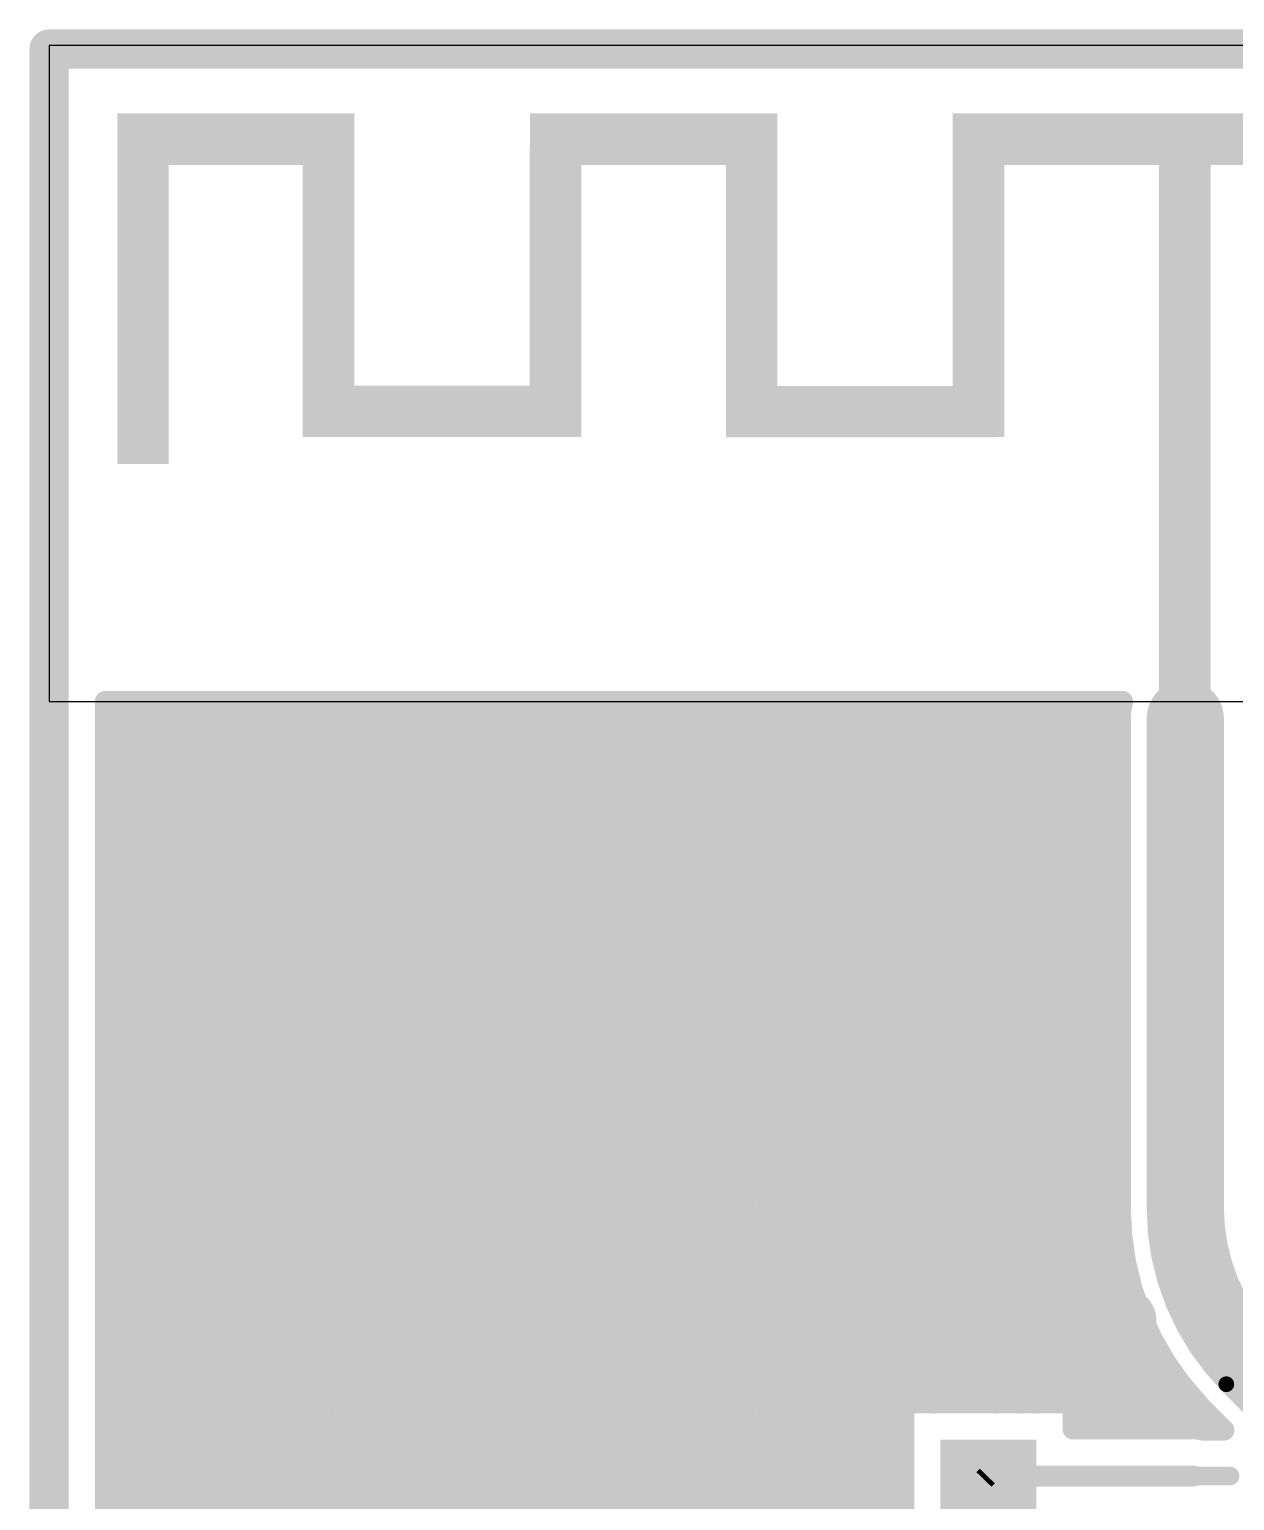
# Model space of a CAD drawing. Header units: inches. Extents: x 0 to 226, y 0 to 70.
# Drawn here: x -0.19 to 11.49, y 55.62 to 69.88 of the extents above; entities that cross this region are included whole.
import ezdxf

# ---------------------------------------------------------------- set-up
doc = ezdxf.new("R2010")
doc.units = ezdxf.units.IN
for name, color, linetype in [('Keep-Out Layer', 6, 'Continuous'), ('Multi-Layer', 9, 'Continuous'), ('Top Layer', 1, 'Continuous')]:
    doc.layers.add(name, color=color, linetype=linetype)

msp = doc.modelspace()

# ---------------------------------------------------------------- hatches: boundary and pattern name
at = {"layer": 'Top Layer'}
for points in [[(2.96, 69.072), (0.66, 69.072), (0.66, 68.572), (2.96, 68.572)], [(7.06, 69.072), (4.66, 69.072), (4.66, 68.572), (7.06, 68.572)], [(12.96, 69.072), (8.76, 69.072), (8.76, 68.572), (12.96, 68.572)], [(1.16, 68.752), (0.66, 68.752), (0.66, 65.672), (1.16, 65.672)], [(2.959, 68.753), (2.459, 68.753), (2.459, 65.933), (2.959, 65.933)], [(5.159, 68.753), (4.659, 68.753), (4.659, 65.933), (5.159, 65.933)], [(7.06, 68.752), (6.56, 68.752), (6.56, 65.932), (7.06, 65.932)], [(9.26, 68.753), (8.76, 68.753), (8.76, 65.933), (9.26, 65.933)], [(11.26, 68.804), (10.76, 68.804), (10.76, 63.472), (11.26, 63.472)], [(5.145, 66.433), (2.656, 66.433), (2.656, 65.933), (5.145, 65.933)], [(9.17, 66.427), (6.63, 66.427), (6.63, 65.932), (9.17, 65.932)]]:
    msp.add_hatch(color=1, dxfattribs=at).paths.add_polyline_path(points)

# ---------------------------------------------------------------- linework, layer by layer
at = {"layer": 'Keep-Out Layer'}
for points in [[(0, 44.864, 0.381, 0.381, 0), (0, 69.694, 0.381, 0.381, 0)], [(0, 69.694, 0.381, 0.381, 0), (19.441, 69.694, 0.381, 0.381, 0)]]:
    msp.add_lwpolyline(points, format="xyseb", dxfattribs=at)
msp.add_lwpolyline([(-0.095, 69.694, 0.191, 0.191, 1), (0.095, 69.694, 0.191, 0.191, 1)], format="xyseb", close=True, dxfattribs=at)
msp.add_lwpolyline([(-0.095, 69.694, 0.191, 0.191, 1), (0.095, 69.694, 0.191, 0.191, 1)], format="xyseb", close=True, dxfattribs=at)
at = {"layer": 'Multi-Layer'}
for p, q in [((19.441, 69.728), (0, 69.728)), ((0, 69.728), (0, 63.371)), ((0, 63.371), (19.441, 63.371))]:
    msp.add_line(p, q, dxfattribs=at)
at = {"layer": 'Top Layer'}
for points in [[(0.546, 63.371, 0.203, 0.203, 0), (10.405, 63.371, 0.203, 0.203, 0)], [(0.546, 45.41, 0.203, 0.203, 0), (0.546, 63.371, 0.203, 0.203, 0)], [(0.646, 45.41, 0.203, 0.203, 0), (0.646, 63.371, 0.203, 0.203, 0)], [(0.85, 45.41, 0.203, 0.203, 0), (0.85, 63.371, 0.203, 0.203, 0)], [(1.053, 45.41, 0.203, 0.203, 0), (1.053, 63.371, 0.203, 0.203, 0)], [(1.256, 45.41, 0.203, 0.203, 0), (1.256, 63.371, 0.203, 0.203, 0)], [(1.459, 45.41, 0.203, 0.203, 0), (1.459, 63.371, 0.203, 0.203, 0)], [(1.662, 45.41, 0.203, 0.203, 0), (1.662, 63.371, 0.203, 0.203, 0)], [(1.866, 45.41, 0.203, 0.203, 0), (1.866, 63.371, 0.203, 0.203, 0)], [(2.069, 45.41, 0.203, 0.203, 0), (2.069, 63.371, 0.203, 0.203, 0)], [(2.272, 45.41, 0.203, 0.203, 0), (2.272, 63.371, 0.203, 0.203, 0)], [(2.475, 45.41, 0.203, 0.203, 0), (2.475, 63.371, 0.203, 0.203, 0)], [(2.678, 45.41, 0.203, 0.203, 0), (2.678, 63.371, 0.203, 0.203, 0)], [(2.882, 45.41, 0.203, 0.203, 0), (2.882, 63.371, 0.203, 0.203, 0)], [(3.085, 45.41, 0.203, 0.203, 0), (3.085, 63.371, 0.203, 0.203, 0)], [(3.288, 45.41, 0.203, 0.203, 0), (3.288, 63.371, 0.203, 0.203, 0)], [(3.491, 45.41, 0.203, 0.203, 0), (3.491, 63.371, 0.203, 0.203, 0)], [(3.694, 45.41, 0.203, 0.203, 0), (3.694, 63.371, 0.203, 0.203, 0)], [(3.898, 45.41, 0.203, 0.203, 0), (3.898, 63.371, 0.203, 0.203, 0)], [(4.101, 45.41, 0.203, 0.203, 0), (4.101, 63.371, 0.203, 0.203, 0)], [(4.304, 45.41, 0.203, 0.203, 0), (4.304, 63.371, 0.203, 0.203, 0)], [(4.507, 45.41, 0.203, 0.203, 0), (4.507, 63.371, 0.203, 0.203, 0)], [(4.71, 45.41, 0.203, 0.203, 0), (4.71, 63.371, 0.203, 0.203, 0)], [(4.914, 45.41, 0.203, 0.203, 0), (4.914, 63.371, 0.203, 0.203, 0)], [(5.117, 45.41, 0.203, 0.203, 0), (5.117, 63.371, 0.203, 0.203, 0)], [(5.32, 45.41, 0.203, 0.203, 0), (5.32, 63.371, 0.203, 0.203, 0)], [(5.523, 45.41, 0.203, 0.203, 0), (5.523, 63.371, 0.203, 0.203, 0)], [(5.726, 45.41, 0.203, 0.203, 0), (5.726, 63.371, 0.203, 0.203, 0)], [(5.93, 45.41, 0.203, 0.203, 0), (5.93, 63.371, 0.203, 0.203, 0)], [(6.133, 45.41, 0.203, 0.203, 0), (6.133, 63.371, 0.203, 0.203, 0)], [(6.336, 49.763, 0.203, 0.203, 0), (6.336, 63.371, 0.203, 0.203, 0)], [(6.539, 49.763, 0.203, 0.203, 0), (6.539, 63.371, 0.203, 0.203, 0)], [(6.742, 49.904, 0.203, 0.203, 0), (6.742, 63.371, 0.203, 0.203, 0)], [(6.946, 50.214, 0.203, 0.203, 0), (6.946, 63.371, 0.203, 0.203, 0)], [(7.149, 50.417, 0.203, 0.203, 0), (7.149, 63.371, 0.203, 0.203, 0)], [(7.352, 50.62, 0.203, 0.203, 0), (7.352, 63.371, 0.203, 0.203, 0)], [(7.555, 50.824, 0.203, 0.203, 0), (7.555, 63.371, 0.203, 0.203, 0)], [(7.758, 51.027, 0.203, 0.203, 0), (7.758, 63.371, 0.203, 0.203, 0)], [(7.962, 51.23, 0.203, 0.203, 0), (7.962, 63.371, 0.203, 0.203, 0)], [(8.165, 51.433, 0.203, 0.203, 0), (8.165, 63.371, 0.203, 0.203, 0)], [(8.368, 56.57, 0.203, 0.203, 0), (8.368, 63.371, 0.203, 0.203, 0)], [(8.571, 56.57, 0.203, 0.203, 0), (8.571, 63.371, 0.203, 0.203, 0)], [(8.774, 56.57, 0.203, 0.203, 0), (8.774, 63.371, 0.203, 0.203, 0)], [(8.978, 56.57, 0.203, 0.203, 0), (8.978, 63.371, 0.203, 0.203, 0)], [(9.181, 56.57, 0.203, 0.203, 0), (9.181, 63.371, 0.203, 0.203, 0)], [(9.384, 56.57, 0.203, 0.203, 0), (9.384, 63.371, 0.203, 0.203, 0)], [(9.587, 56.57, 0.203, 0.203, 0), (9.587, 63.371, 0.203, 0.203, 0)], [(9.79, 56.57, 0.203, 0.203, 0), (9.79, 63.371, 0.203, 0.203, 0)], [(9.994, 56.319, 0.203, 0.203, 0), (9.994, 63.371, 0.203, 0.203, 0)], [(10.197, 56.319, 0.203, 0.203, 0), (10.197, 63.371, 0.203, 0.203, 0)], [(10.384, 63.204, 0.203, 0.203, -0.063501), (10.405, 63.362, 0.203, 0.203, 0)], [(11.013, 58.464, 0.749, 0.749, 0), (11.013, 63.204, 0.749, 0.749, 0)], [(0.546, 63.311, 0.203, 0.203, 0), (10.394, 63.311, 0.203, 0.203, 0)], [(0.546, 63.108, 0.203, 0.203, 0), (10.384, 63.108, 0.203, 0.203, 0)], [(10.384, 58.464, 0.203, 0.203, 0), (10.384, 63.204, 0.203, 0.203, 0)], [(0.546, 62.905, 0.203, 0.203, 0), (10.384, 62.905, 0.203, 0.203, 0)], [(0.546, 62.702, 0.203, 0.203, 0), (10.384, 62.702, 0.203, 0.203, 0)], [(0.546, 62.498, 0.203, 0.203, 0), (10.384, 62.498, 0.203, 0.203, 0)], [(0.546, 62.295, 0.203, 0.203, 0), (10.384, 62.295, 0.203, 0.203, 0)], [(0.546, 62.092, 0.203, 0.203, 0), (10.384, 62.092, 0.203, 0.203, 0)], [(0.546, 61.889, 0.203, 0.203, 0), (10.384, 61.889, 0.203, 0.203, 0)], [(0.546, 61.686, 0.203, 0.203, 0), (10.384, 61.686, 0.203, 0.203, 0)], [(0.546, 61.482, 0.203, 0.203, 0), (10.384, 61.482, 0.203, 0.203, 0)], [(0.546, 61.279, 0.203, 0.203, 0), (10.384, 61.279, 0.203, 0.203, 0)], [(0.546, 61.076, 0.203, 0.203, 0), (10.384, 61.076, 0.203, 0.203, 0)], [(0.546, 60.873, 0.203, 0.203, 0), (10.384, 60.873, 0.203, 0.203, 0)], [(0.546, 60.67, 0.203, 0.203, 0), (10.384, 60.67, 0.203, 0.203, 0)], [(0.546, 60.466, 0.203, 0.203, 0), (10.384, 60.466, 0.203, 0.203, 0)], [(0.546, 60.263, 0.203, 0.203, 0), (10.384, 60.263, 0.203, 0.203, 0)], [(0.546, 60.06, 0.203, 0.203, 0), (10.384, 60.06, 0.203, 0.203, 0)], [(0.546, 59.857, 0.203, 0.203, 0), (10.384, 59.857, 0.203, 0.203, 0)], [(0.546, 59.654, 0.203, 0.203, 0), (10.384, 59.654, 0.203, 0.203, 0)], [(0.546, 59.45, 0.203, 0.203, 0), (10.384, 59.45, 0.203, 0.203, 0)], [(0.546, 59.247, 0.203, 0.203, 0), (10.384, 59.247, 0.203, 0.203, 0)], [(0.546, 59.044, 0.203, 0.203, 0), (10.384, 59.044, 0.203, 0.203, 0)], [(0.546, 58.841, 0.203, 0.203, 0), (10.384, 58.841, 0.203, 0.203, 0)], [(11.643, 56.942, 0.749, 0.749, -0.198912), (11.013, 58.464, 0.749, 0.749, 0)], [(0.546, 58.638, 0.203, 0.203, 0), (10.384, 58.638, 0.203, 0.203, 0)], [(0.546, 58.434, 0.203, 0.203, 0), (10.385, 58.434, 0.203, 0.203, 0)], [(11.159, 56.538, 0.203, 0.203, -0.193666), (10.384, 58.464, 0.203, 0.203, 0)], [(0.546, 58.231, 0.203, 0.203, 0), (10.394, 58.231, 0.203, 0.203, 0)], [(10.4, 56.319, 0.203, 0.203, 0), (10.4, 58.169, 0.203, 0.203, 0)], [(0.546, 58.028, 0.203, 0.203, 0), (10.419, 58.028, 0.203, 0.203, 0)], [(0.546, 57.825, 0.203, 0.203, 0), (10.459, 57.825, 0.203, 0.203, 0)], [(0.546, 57.622, 0.203, 0.203, 0), (10.515, 57.622, 0.203, 0.203, 0)], [(0.546, 57.418, 0.203, 0.203, 0), (10.588, 57.418, 0.203, 0.203, 0)], [(10.603, 56.319, 0.203, 0.203, 0), (10.603, 57.382, 0.203, 0.203, 0)], [(0.546, 57.215, 0.203, 0.203, 0), (10.68, 57.215, 0.203, 0.203, 0)], [(0.546, 57.012, 0.203, 0.203, 0), (10.793, 57.012, 0.203, 0.203, 0)], [(10.806, 56.319, 0.203, 0.203, 0), (10.806, 56.991, 0.203, 0.203, 0)], [(0.546, 56.809, 0.203, 0.203, 0), (10.931, 56.809, 0.203, 0.203, 0)], [(11.01, 56.319, 0.203, 0.203, 0), (11.01, 56.707, 0.203, 0.203, 0)], [(11.411, 56.752, 0.152, 0.152, 0), (12.003, 56.159, 0.152, 0.152, 0)], [(0.546, 56.606, 0.203, 0.203, 0), (11.096, 56.606, 0.203, 0.203, 0)], [(8.284, 56.57, 0.203, 0.203, 0), (9.925, 56.57, 0.203, 0.203, 0)], [(8.284, 54.879, 0.203, 0.203, 0), (8.284, 56.57, 0.203, 0.203, 0)], [(9.925, 56.319, 0.203, 0.203, 0), (9.925, 56.57, 0.203, 0.203, 0)], [(11.177, 56.518, 0.203, 0.203, 0), (11.388, 56.307, 0.203, 0.203, 0)], [(0.546, 56.402, 0.203, 0.203, 0), (8.284, 56.402, 0.203, 0.203, 0)], [(9.925, 56.402, 0.203, 0.203, 0), (11.293, 56.402, 0.203, 0.203, 0)], [(11.213, 56.307, 0.203, 0.203, 0), (11.213, 56.483, 0.203, 0.203, 0)], [(9.925, 56.319, 0.203, 0.203, 0), (11.087, 56.319, 0.203, 0.203, 0)], [(11.087, 56.319, 0.203, 0.203, -0.056496), (11.189, 56.307, 0.203, 0.203, 0)], [(11.189, 56.307, 0.203, 0.203, 0), (11.388, 56.307, 0.203, 0.203, 0)], [(0.546, 56.199, 0.203, 0.203, 0), (8.284, 56.199, 0.203, 0.203, 0)], [(0.546, 55.996, 0.203, 0.203, 0), (8.284, 55.996, 0.203, 0.203, 0)], [(9.105, 53.804, 0.508, 0.508, 0), (9.105, 55.724, 0.508, 0.508, 0)], [(9.062, 55.829, 0.203, 0.203, 0), (9.094, 55.862, 0.203, 0.203, 0)], [(9.094, 55.862, 0.203, 0.203, 0), (11.087, 55.862, 0.203, 0.203, 0)], [(11.447, 55.862, 0.18, 0.18, 0), (10.727, 55.862, 0.18, 0.18, 0)], [(0.546, 55.793, 0.203, 0.203, 0), (8.284, 55.793, 0.203, 0.203, 0)], [(0.546, 55.59, 0.203, 0.203, 0), (8.284, 55.59, 0.203, 0.203, 0)]]:
    msp.add_lwpolyline(points, format="xyseb", dxfattribs=at)
for points in [[(0.495, 63.371, 0.102, 0.102, 1), (0.597, 63.371, 0.102, 0.102, 1)], [(0.495, 63.371, 0.102, 0.102, 1), (0.597, 63.371, 0.102, 0.102, 1)], [(0.596, 63.371, 0.102, 0.102, 1), (0.697, 63.371, 0.102, 0.102, 1)], [(0.799, 63.371, 0.102, 0.102, 1), (0.9, 63.371, 0.102, 0.102, 1)], [(1.002, 63.371, 0.102, 0.102, 1), (1.104, 63.371, 0.102, 0.102, 1)], [(1.205, 63.371, 0.102, 0.102, 1), (1.307, 63.371, 0.102, 0.102, 1)], [(1.408, 63.371, 0.102, 0.102, 1), (1.51, 63.371, 0.102, 0.102, 1)], [(1.612, 63.371, 0.102, 0.102, 1), (1.713, 63.371, 0.102, 0.102, 1)], [(1.815, 63.371, 0.102, 0.102, 1), (1.916, 63.371, 0.102, 0.102, 1)], [(2.018, 63.371, 0.102, 0.102, 1), (2.12, 63.371, 0.102, 0.102, 1)], [(2.221, 63.371, 0.102, 0.102, 1), (2.323, 63.371, 0.102, 0.102, 1)], [(2.424, 63.371, 0.102, 0.102, 1), (2.526, 63.371, 0.102, 0.102, 1)], [(2.628, 63.371, 0.102, 0.102, 1), (2.729, 63.371, 0.102, 0.102, 1)], [(2.831, 63.371, 0.102, 0.102, 1), (2.932, 63.371, 0.102, 0.102, 1)], [(3.034, 63.371, 0.102, 0.102, 1), (3.136, 63.371, 0.102, 0.102, 1)], [(3.237, 63.371, 0.102, 0.102, 1), (3.339, 63.371, 0.102, 0.102, 1)], [(3.44, 63.371, 0.102, 0.102, 1), (3.542, 63.371, 0.102, 0.102, 1)], [(3.644, 63.371, 0.102, 0.102, 1), (3.745, 63.371, 0.102, 0.102, 1)], [(3.847, 63.371, 0.102, 0.102, 1), (3.948, 63.371, 0.102, 0.102, 1)], [(4.05, 63.371, 0.102, 0.102, 1), (4.152, 63.371, 0.102, 0.102, 1)], [(4.253, 63.371, 0.102, 0.102, 1), (4.355, 63.371, 0.102, 0.102, 1)], [(4.456, 63.371, 0.102, 0.102, 1), (4.558, 63.371, 0.102, 0.102, 1)], [(4.66, 63.371, 0.102, 0.102, 1), (4.761, 63.371, 0.102, 0.102, 1)], [(4.863, 63.371, 0.102, 0.102, 1), (4.964, 63.371, 0.102, 0.102, 1)], [(5.066, 63.371, 0.102, 0.102, 1), (5.168, 63.371, 0.102, 0.102, 1)], [(5.269, 63.371, 0.102, 0.102, 1), (5.371, 63.371, 0.102, 0.102, 1)], [(5.472, 63.371, 0.102, 0.102, 1), (5.574, 63.371, 0.102, 0.102, 1)], [(5.676, 63.371, 0.102, 0.102, 1), (5.777, 63.371, 0.102, 0.102, 1)], [(5.879, 63.371, 0.102, 0.102, 1), (5.98, 63.371, 0.102, 0.102, 1)], [(6.082, 63.371, 0.102, 0.102, 1), (6.184, 63.371, 0.102, 0.102, 1)], [(6.285, 63.371, 0.102, 0.102, 1), (6.387, 63.371, 0.102, 0.102, 1)], [(6.488, 63.371, 0.102, 0.102, 1), (6.59, 63.371, 0.102, 0.102, 1)], [(6.692, 63.371, 0.102, 0.102, 1), (6.793, 63.371, 0.102, 0.102, 1)], [(6.895, 63.371, 0.102, 0.102, 1), (6.996, 63.371, 0.102, 0.102, 1)], [(7.098, 63.371, 0.102, 0.102, 1), (7.2, 63.371, 0.102, 0.102, 1)], [(7.301, 63.371, 0.102, 0.102, 1), (7.403, 63.371, 0.102, 0.102, 1)], [(7.504, 63.371, 0.102, 0.102, 1), (7.606, 63.371, 0.102, 0.102, 1)], [(7.708, 63.371, 0.102, 0.102, 1), (7.809, 63.371, 0.102, 0.102, 1)], [(7.911, 63.371, 0.102, 0.102, 1), (8.012, 63.371, 0.102, 0.102, 1)], [(8.114, 63.371, 0.102, 0.102, 1), (8.216, 63.371, 0.102, 0.102, 1)], [(8.317, 63.371, 0.102, 0.102, 1), (8.419, 63.371, 0.102, 0.102, 1)], [(8.52, 63.371, 0.102, 0.102, 1), (8.622, 63.371, 0.102, 0.102, 1)], [(8.724, 63.371, 0.102, 0.102, 1), (8.825, 63.371, 0.102, 0.102, 1)], [(8.927, 63.371, 0.102, 0.102, 1), (9.028, 63.371, 0.102, 0.102, 1)], [(9.13, 63.371, 0.102, 0.102, 1), (9.232, 63.371, 0.102, 0.102, 1)], [(9.333, 63.371, 0.102, 0.102, 1), (9.435, 63.371, 0.102, 0.102, 1)], [(9.536, 63.371, 0.102, 0.102, 1), (9.638, 63.371, 0.102, 0.102, 1)], [(9.74, 63.371, 0.102, 0.102, 1), (9.841, 63.371, 0.102, 0.102, 1)], [(9.943, 63.371, 0.102, 0.102, 1), (10.044, 63.371, 0.102, 0.102, 1)], [(10.146, 63.371, 0.102, 0.102, 1), (10.248, 63.371, 0.102, 0.102, 1)], [(10.354, 63.371, 0.102, 0.102, 1), (10.455, 63.371, 0.102, 0.102, 1)], [(10.354, 63.362, 0.102, 0.102, 1), (10.455, 63.362, 0.102, 0.102, 1)], [(10.826, 63.204, 0.375, 0.375, 1), (11.2, 63.204, 0.375, 0.375, 1)], [(0.495, 63.311, 0.102, 0.102, 1), (0.597, 63.311, 0.102, 0.102, 1)], [(0.682, 63.147, 0.305, 0.305, 1), (0.987, 63.147, 0.305, 0.305, 1)], [(1.533, 63.147, 0.305, 0.305, 1), (1.838, 63.147, 0.305, 0.305, 1)], [(2.384, 63.147, 0.305, 0.305, 1), (2.689, 63.147, 0.305, 0.305, 1)], [(3.235, 63.147, 0.305, 0.305, 1), (3.54, 63.147, 0.305, 0.305, 1)], [(4.072, 63.135, 0.305, 0.305, 1), (4.377, 63.135, 0.305, 0.305, 1)], [(4.923, 63.135, 0.305, 0.305, 1), (5.228, 63.135, 0.305, 0.305, 1)], [(5.774, 63.135, 0.305, 0.305, 1), (6.079, 63.135, 0.305, 0.305, 1)], [(6.625, 63.135, 0.305, 0.305, 1), (6.93, 63.135, 0.305, 0.305, 1)], [(7.476, 63.135, 0.305, 0.305, 1), (7.78, 63.135, 0.305, 0.305, 1)], [(8.327, 63.135, 0.305, 0.305, 1), (8.631, 63.135, 0.305, 0.305, 1)], [(9.178, 63.135, 0.305, 0.305, 1), (9.482, 63.135, 0.305, 0.305, 1)], [(10.014, 63.124, 0.305, 0.305, 1), (10.319, 63.124, 0.305, 0.305, 1)], [(10.343, 63.311, 0.102, 0.102, 1), (10.444, 63.311, 0.102, 0.102, 1)], [(0.495, 63.108, 0.102, 0.102, 1), (0.597, 63.108, 0.102, 0.102, 1)], [(10.334, 63.204, 0.102, 0.102, 1), (10.435, 63.204, 0.102, 0.102, 1)], [(10.334, 63.204, 0.102, 0.102, 1), (10.435, 63.204, 0.102, 0.102, 1)], [(10.334, 63.108, 0.102, 0.102, 1), (10.435, 63.108, 0.102, 0.102, 1)], [(0.495, 62.905, 0.102, 0.102, 1), (0.597, 62.905, 0.102, 0.102, 1)], [(10.334, 62.905, 0.102, 0.102, 1), (10.435, 62.905, 0.102, 0.102, 1)], [(0.495, 62.702, 0.102, 0.102, 1), (0.597, 62.702, 0.102, 0.102, 1)], [(10.334, 62.702, 0.102, 0.102, 1), (10.435, 62.702, 0.102, 0.102, 1)], [(0.495, 62.498, 0.102, 0.102, 1), (0.597, 62.498, 0.102, 0.102, 1)], [(2.681, 62.191, 0.356, 0.356, 1), (3.036, 62.191, 0.356, 0.356, 1)], [(9.97, 62.289, 0.305, 0.305, 1), (10.275, 62.289, 0.305, 0.305, 1)], [(10.334, 62.498, 0.102, 0.102, 1), (10.435, 62.498, 0.102, 0.102, 1)], [(0.495, 62.295, 0.102, 0.102, 1), (0.597, 62.295, 0.102, 0.102, 1)], [(0.821, 62.053, 0.305, 0.305, 1), (1.126, 62.053, 0.305, 0.305, 1)], [(10.334, 62.295, 0.102, 0.102, 1), (10.435, 62.295, 0.102, 0.102, 1)], [(0.495, 62.092, 0.102, 0.102, 1), (0.597, 62.092, 0.102, 0.102, 1)], [(4.591, 61.994, 0.305, 0.305, 1), (4.895, 61.994, 0.305, 0.305, 1)], [(6.068, 61.965, 0.305, 0.305, 1), (6.373, 61.965, 0.305, 0.305, 1)], [(10.334, 62.092, 0.102, 0.102, 1), (10.435, 62.092, 0.102, 0.102, 1)], [(1.626, 61.837, 0.305, 0.305, 1), (1.931, 61.837, 0.305, 0.305, 1)], [(8.037, 61.84, 0.305, 0.305, 1), (8.342, 61.84, 0.305, 0.305, 1)], [(9.145, 61.857, 0.305, 0.305, 1), (9.45, 61.857, 0.305, 0.305, 1)], [(0.495, 61.889, 0.102, 0.102, 1), (0.597, 61.889, 0.102, 0.102, 1)], [(10.334, 61.889, 0.102, 0.102, 1), (10.435, 61.889, 0.102, 0.102, 1)], [(0.495, 61.686, 0.102, 0.102, 1), (0.597, 61.686, 0.102, 0.102, 1)], [(3.432, 61.523, 0.305, 0.305, 1), (3.737, 61.523, 0.305, 0.305, 1)], [(6.764, 61.407, 0.356, 0.356, 1), (7.119, 61.407, 0.356, 0.356, 1)], [(10.334, 61.686, 0.102, 0.102, 1), (10.435, 61.686, 0.102, 0.102, 1)], [(10.014, 61.382, 0.305, 0.305, 1), (10.319, 61.382, 0.305, 0.305, 1)], [(0.495, 61.482, 0.102, 0.102, 1), (0.597, 61.482, 0.102, 0.102, 1)], [(10.334, 61.482, 0.102, 0.102, 1), (10.435, 61.482, 0.102, 0.102, 1)], [(0.495, 61.279, 0.102, 0.102, 1), (0.597, 61.279, 0.102, 0.102, 1)], [(10.334, 61.279, 0.102, 0.102, 1), (10.435, 61.279, 0.102, 0.102, 1)], [(0.495, 61.076, 0.102, 0.102, 1), (0.597, 61.076, 0.102, 0.102, 1)], [(10.334, 61.076, 0.102, 0.102, 1), (10.435, 61.076, 0.102, 0.102, 1)], [(0.495, 60.873, 0.102, 0.102, 1), (0.597, 60.873, 0.102, 0.102, 1)], [(7.673, 60.64, 0.305, 0.305, 1), (7.978, 60.64, 0.305, 0.305, 1)], [(10.334, 60.873, 0.102, 0.102, 1), (10.435, 60.873, 0.102, 0.102, 1)], [(0.495, 60.67, 0.102, 0.102, 1), (0.597, 60.67, 0.102, 0.102, 1)], [(5.238, 60.483, 0.305, 0.305, 1), (5.543, 60.483, 0.305, 0.305, 1)], [(10.014, 60.58, 0.305, 0.305, 1), (10.319, 60.58, 0.305, 0.305, 1)], [(10.334, 60.67, 0.102, 0.102, 1), (10.435, 60.67, 0.102, 0.102, 1)], [(0.495, 60.466, 0.102, 0.102, 1), (0.597, 60.466, 0.102, 0.102, 1)], [(1.901, 60.227, 0.305, 0.305, 1), (2.206, 60.227, 0.305, 0.305, 1)], [(10.334, 60.466, 0.102, 0.102, 1), (10.435, 60.466, 0.102, 0.102, 1)], [(0.495, 60.263, 0.102, 0.102, 1), (0.597, 60.263, 0.102, 0.102, 1)], [(3.04, 60.031, 0.305, 0.305, 1), (3.344, 60.031, 0.305, 0.305, 1)], [(10.334, 60.263, 0.102, 0.102, 1), (10.435, 60.263, 0.102, 0.102, 1)], [(8.556, 59.894, 0.305, 0.305, 1), (8.861, 59.894, 0.305, 0.305, 1)], [(0.495, 60.06, 0.102, 0.102, 1), (0.597, 60.06, 0.102, 0.102, 1)], [(10.014, 59.779, 0.305, 0.305, 1), (10.319, 59.779, 0.305, 0.305, 1)], [(10.334, 60.06, 0.102, 0.102, 1), (10.435, 60.06, 0.102, 0.102, 1)], [(0.495, 59.857, 0.102, 0.102, 1), (0.597, 59.857, 0.102, 0.102, 1)], [(10.334, 59.857, 0.102, 0.102, 1), (10.435, 59.857, 0.102, 0.102, 1)], [(0.495, 59.654, 0.102, 0.102, 1), (0.597, 59.654, 0.102, 0.102, 1)], [(10.334, 59.654, 0.102, 0.102, 1), (10.435, 59.654, 0.102, 0.102, 1)], [(0.495, 59.45, 0.102, 0.102, 1), (0.597, 59.45, 0.102, 0.102, 1)], [(6.652, 59.246, 0.305, 0.305, 1), (6.957, 59.246, 0.305, 0.305, 1)], [(10.334, 59.45, 0.102, 0.102, 1), (10.435, 59.45, 0.102, 0.102, 1)], [(0.495, 59.247, 0.102, 0.102, 1), (0.597, 59.247, 0.102, 0.102, 1)], [(4.178, 59.148, 0.305, 0.305, 1), (4.483, 59.148, 0.305, 0.305, 1)], [(10.334, 59.247, 0.102, 0.102, 1), (10.435, 59.247, 0.102, 0.102, 1)], [(10.014, 58.977, 0.305, 0.305, 1), (10.319, 58.977, 0.305, 0.305, 1)], [(0.495, 59.044, 0.102, 0.102, 1), (0.597, 59.044, 0.102, 0.102, 1)], [(1.021, 58.853, 0.305, 0.305, 1), (1.326, 58.853, 0.305, 0.305, 1)], [(7.755, 58.743, 0.356, 0.356, 1), (8.111, 58.743, 0.356, 0.356, 1)], [(10.334, 59.044, 0.102, 0.102, 1), (10.435, 59.044, 0.102, 0.102, 1)], [(0.495, 58.841, 0.102, 0.102, 1), (0.597, 58.841, 0.102, 0.102, 1)], [(8.831, 58.637, 0.305, 0.305, 1), (9.136, 58.637, 0.305, 0.305, 1)], [(10.334, 58.841, 0.102, 0.102, 1), (10.435, 58.841, 0.102, 0.102, 1)], [(2.549, 58.5, 0.305, 0.305, 1), (2.854, 58.5, 0.305, 0.305, 1)], [(10.826, 58.464, 0.375, 0.375, 1), (11.2, 58.464, 0.375, 0.375, 1)], [(10.826, 58.464, 0.375, 0.375, 1), (11.2, 58.464, 0.375, 0.375, 1)], [(0.495, 58.638, 0.102, 0.102, 1), (0.597, 58.638, 0.102, 0.102, 1)], [(10.334, 58.638, 0.102, 0.102, 1), (10.435, 58.638, 0.102, 0.102, 1)], [(0.495, 58.434, 0.102, 0.102, 1), (0.597, 58.434, 0.102, 0.102, 1)], [(10.014, 58.175, 0.305, 0.305, 1), (10.319, 58.175, 0.305, 0.305, 1)], [(10.334, 58.464, 0.102, 0.102, 1), (10.435, 58.464, 0.102, 0.102, 1)], [(10.334, 58.464, 0.102, 0.102, 1), (10.435, 58.464, 0.102, 0.102, 1)], [(10.334, 58.434, 0.102, 0.102, 1), (10.435, 58.434, 0.102, 0.102, 1)], [(0.495, 58.231, 0.102, 0.102, 1), (0.597, 58.231, 0.102, 0.102, 1)], [(10.343, 58.231, 0.102, 0.102, 1), (10.445, 58.231, 0.102, 0.102, 1)], [(6.259, 57.989, 0.305, 0.305, 1), (6.564, 57.989, 0.305, 0.305, 1)], [(10.349, 58.169, 0.102, 0.102, 1), (10.451, 58.169, 0.102, 0.102, 1)], [(0.495, 58.028, 0.102, 0.102, 1), (0.597, 58.028, 0.102, 0.102, 1)], [(3.873, 57.858, 0.305, 0.305, 1), (4.178, 57.858, 0.305, 0.305, 1)], [(10.368, 58.028, 0.102, 0.102, 1), (10.47, 58.028, 0.102, 0.102, 1)], [(0.495, 57.825, 0.102, 0.102, 1), (0.597, 57.825, 0.102, 0.102, 1)], [(10.408, 57.825, 0.102, 0.102, 1), (10.51, 57.825, 0.102, 0.102, 1)], [(0.495, 57.622, 0.102, 0.102, 1), (0.597, 57.622, 0.102, 0.102, 1)], [(10.276, 57.374, 0.305, 0.305, 1), (10.581, 57.374, 0.305, 0.305, 1)], [(10.464, 57.622, 0.102, 0.102, 1), (10.566, 57.622, 0.102, 0.102, 1)], [(0.495, 57.418, 0.102, 0.102, 1), (0.597, 57.418, 0.102, 0.102, 1)], [(4.68, 57.185, 0.305, 0.305, 1), (4.985, 57.185, 0.305, 0.305, 1)], [(7.163, 57.146, 0.356, 0.356, 1), (7.519, 57.146, 0.356, 0.356, 1)], [(10.538, 57.418, 0.102, 0.102, 1), (10.639, 57.418, 0.102, 0.102, 1)], [(10.552, 57.382, 0.102, 0.102, 1), (10.654, 57.382, 0.102, 0.102, 1)], [(0.495, 57.215, 0.102, 0.102, 1), (0.597, 57.215, 0.102, 0.102, 1)], [(2.504, 56.991, 0.305, 0.305, 1), (2.809, 56.991, 0.305, 0.305, 1)], [(10.63, 57.215, 0.102, 0.102, 1), (10.731, 57.215, 0.102, 0.102, 1)], [(11.456, 56.942, 0.375, 0.375, 1), (11.831, 56.942, 0.375, 0.375, 1)], [(0.495, 57.012, 0.102, 0.102, 1), (0.597, 57.012, 0.102, 0.102, 1)], [(10.743, 57.012, 0.102, 0.102, 1), (10.844, 57.012, 0.102, 0.102, 1)], [(10.756, 56.991, 0.102, 0.102, 1), (10.857, 56.991, 0.102, 0.102, 1)], [(0.495, 56.809, 0.102, 0.102, 1), (0.597, 56.809, 0.102, 0.102, 1)], [(10.88, 56.809, 0.102, 0.102, 1), (10.981, 56.809, 0.102, 0.102, 1)], [(10.71, 56.572, 0.305, 0.305, 1), (11.015, 56.572, 0.305, 0.305, 1)], [(10.959, 56.707, 0.102, 0.102, 1), (11.06, 56.707, 0.102, 0.102, 1)], [(11.373, 56.752, 0.0762, 0.0762, 1), (11.449, 56.752, 0.0762, 0.0762, 1)], [(0.495, 56.606, 0.102, 0.102, 1), (0.597, 56.606, 0.102, 0.102, 1)], [(1.021, 56.338, 0.305, 0.305, 1), (1.326, 56.338, 0.305, 0.305, 1)], [(8.233, 56.57, 0.102, 0.102, 1), (8.335, 56.57, 0.102, 0.102, 1)], [(8.233, 56.57, 0.102, 0.102, 1), (8.335, 56.57, 0.102, 0.102, 1)], [(8.317, 56.57, 0.102, 0.102, 1), (8.419, 56.57, 0.102, 0.102, 1)], [(8.52, 56.57, 0.102, 0.102, 1), (8.622, 56.57, 0.102, 0.102, 1)], [(8.724, 56.57, 0.102, 0.102, 1), (8.825, 56.57, 0.102, 0.102, 1)], [(8.927, 56.57, 0.102, 0.102, 1), (9.028, 56.57, 0.102, 0.102, 1)], [(9.13, 56.57, 0.102, 0.102, 1), (9.232, 56.57, 0.102, 0.102, 1)], [(9.333, 56.57, 0.102, 0.102, 1), (9.435, 56.57, 0.102, 0.102, 1)], [(9.536, 56.57, 0.102, 0.102, 1), (9.638, 56.57, 0.102, 0.102, 1)], [(9.74, 56.57, 0.102, 0.102, 1), (9.841, 56.57, 0.102, 0.102, 1)], [(9.874, 56.57, 0.102, 0.102, 1), (9.976, 56.57, 0.102, 0.102, 1)], [(9.874, 56.57, 0.102, 0.102, 1), (9.976, 56.57, 0.102, 0.102, 1)], [(11.046, 56.606, 0.102, 0.102, 1), (11.147, 56.606, 0.102, 0.102, 1)], [(11.109, 56.538, 0.102, 0.102, 1), (11.21, 56.538, 0.102, 0.102, 1)], [(11.127, 56.518, 0.102, 0.102, 1), (11.228, 56.518, 0.102, 0.102, 1)], [(0.495, 56.402, 0.102, 0.102, 1), (0.597, 56.402, 0.102, 0.102, 1)], [(8.233, 56.402, 0.102, 0.102, 1), (8.335, 56.402, 0.102, 0.102, 1)], [(9.874, 56.402, 0.102, 0.102, 1), (9.976, 56.402, 0.102, 0.102, 1)], [(11.162, 56.483, 0.102, 0.102, 1), (11.264, 56.483, 0.102, 0.102, 1)], [(11.242, 56.402, 0.102, 0.102, 1), (11.344, 56.402, 0.102, 0.102, 1)], [(6.218, 56.012, 0.356, 0.356, 1), (6.573, 56.012, 0.356, 0.356, 1)], [(9.874, 56.319, 0.102, 0.102, 1), (9.976, 56.319, 0.102, 0.102, 1)], [(9.874, 56.319, 0.102, 0.102, 1), (9.976, 56.319, 0.102, 0.102, 1)], [(9.943, 56.319, 0.102, 0.102, 1), (10.044, 56.319, 0.102, 0.102, 1)], [(10.146, 56.319, 0.102, 0.102, 1), (10.248, 56.319, 0.102, 0.102, 1)], [(10.349, 56.319, 0.102, 0.102, 1), (10.451, 56.319, 0.102, 0.102, 1)], [(10.552, 56.319, 0.102, 0.102, 1), (10.654, 56.319, 0.102, 0.102, 1)], [(10.756, 56.319, 0.102, 0.102, 1), (10.857, 56.319, 0.102, 0.102, 1)], [(10.959, 56.319, 0.102, 0.102, 1), (11.06, 56.319, 0.102, 0.102, 1)], [(11.036, 56.319, 0.102, 0.102, 1), (11.137, 56.319, 0.102, 0.102, 1)], [(11.036, 56.319, 0.102, 0.102, 1), (11.137, 56.319, 0.102, 0.102, 1)], [(11.138, 56.307, 0.102, 0.102, 1), (11.24, 56.307, 0.102, 0.102, 1)], [(11.138, 56.307, 0.102, 0.102, 1), (11.24, 56.307, 0.102, 0.102, 1)], [(11.162, 56.307, 0.102, 0.102, 1), (11.264, 56.307, 0.102, 0.102, 1)], [(11.338, 56.307, 0.102, 0.102, 1), (11.439, 56.307, 0.102, 0.102, 1)], [(11.338, 56.307, 0.102, 0.102, 1), (11.439, 56.307, 0.102, 0.102, 1)], [(0.495, 56.199, 0.102, 0.102, 1), (0.597, 56.199, 0.102, 0.102, 1)], [(8.233, 56.199, 0.102, 0.102, 1), (8.335, 56.199, 0.102, 0.102, 1)], [(0.495, 55.996, 0.102, 0.102, 1), (0.597, 55.996, 0.102, 0.102, 1)], [(8.233, 55.996, 0.102, 0.102, 1), (8.335, 55.996, 0.102, 0.102, 1)], [(8.978, 55.724, 0.254, 0.254, 1), (9.232, 55.724, 0.254, 0.254, 1)], [(9.011, 55.829, 0.102, 0.102, 1), (9.113, 55.829, 0.102, 0.102, 1)], [(9.044, 55.862, 0.102, 0.102, 1), (9.145, 55.862, 0.102, 0.102, 1)], [(9.044, 55.862, 0.102, 0.102, 1), (9.145, 55.862, 0.102, 0.102, 1)], [(10.682, 55.862, 0.09, 0.09, 1), (10.772, 55.862, 0.09, 0.09, 1)], [(11.036, 55.862, 0.102, 0.102, 1), (11.137, 55.862, 0.102, 0.102, 1)], [(11.402, 55.862, 0.09, 0.09, 1), (11.492, 55.862, 0.09, 0.09, 1)], [(0.495, 55.793, 0.102, 0.102, 1), (0.597, 55.793, 0.102, 0.102, 1)], [(2.111, 55.483, 0.305, 0.305, 1), (2.416, 55.483, 0.305, 0.305, 1)], [(3.711, 55.551, 0.305, 0.305, 1), (4.016, 55.551, 0.305, 0.305, 1)], [(8.233, 55.793, 0.102, 0.102, 1), (8.335, 55.793, 0.102, 0.102, 1)], [(0.495, 55.59, 0.102, 0.102, 1), (0.597, 55.59, 0.102, 0.102, 1)], [(8.233, 55.59, 0.102, 0.102, 1), (8.335, 55.59, 0.102, 0.102, 1)]]:
    msp.add_lwpolyline(points, format="xyseb", close=True, dxfattribs=at)
for points in [[(11.22, 63.476), (11.22, 64.076), (10.82, 63.476), (10.82, 64.076)], [(8.03, 56.214), (7.1, 56.214), (8.03, 55.234), (7.1, 55.234)], [(9.57, 56.214), (8.64, 56.214), (9.57, 55.234), (8.64, 55.234)]]:
    msp.add_solid(points, dxfattribs=at)

doc.saveas('drawing.dxf')
